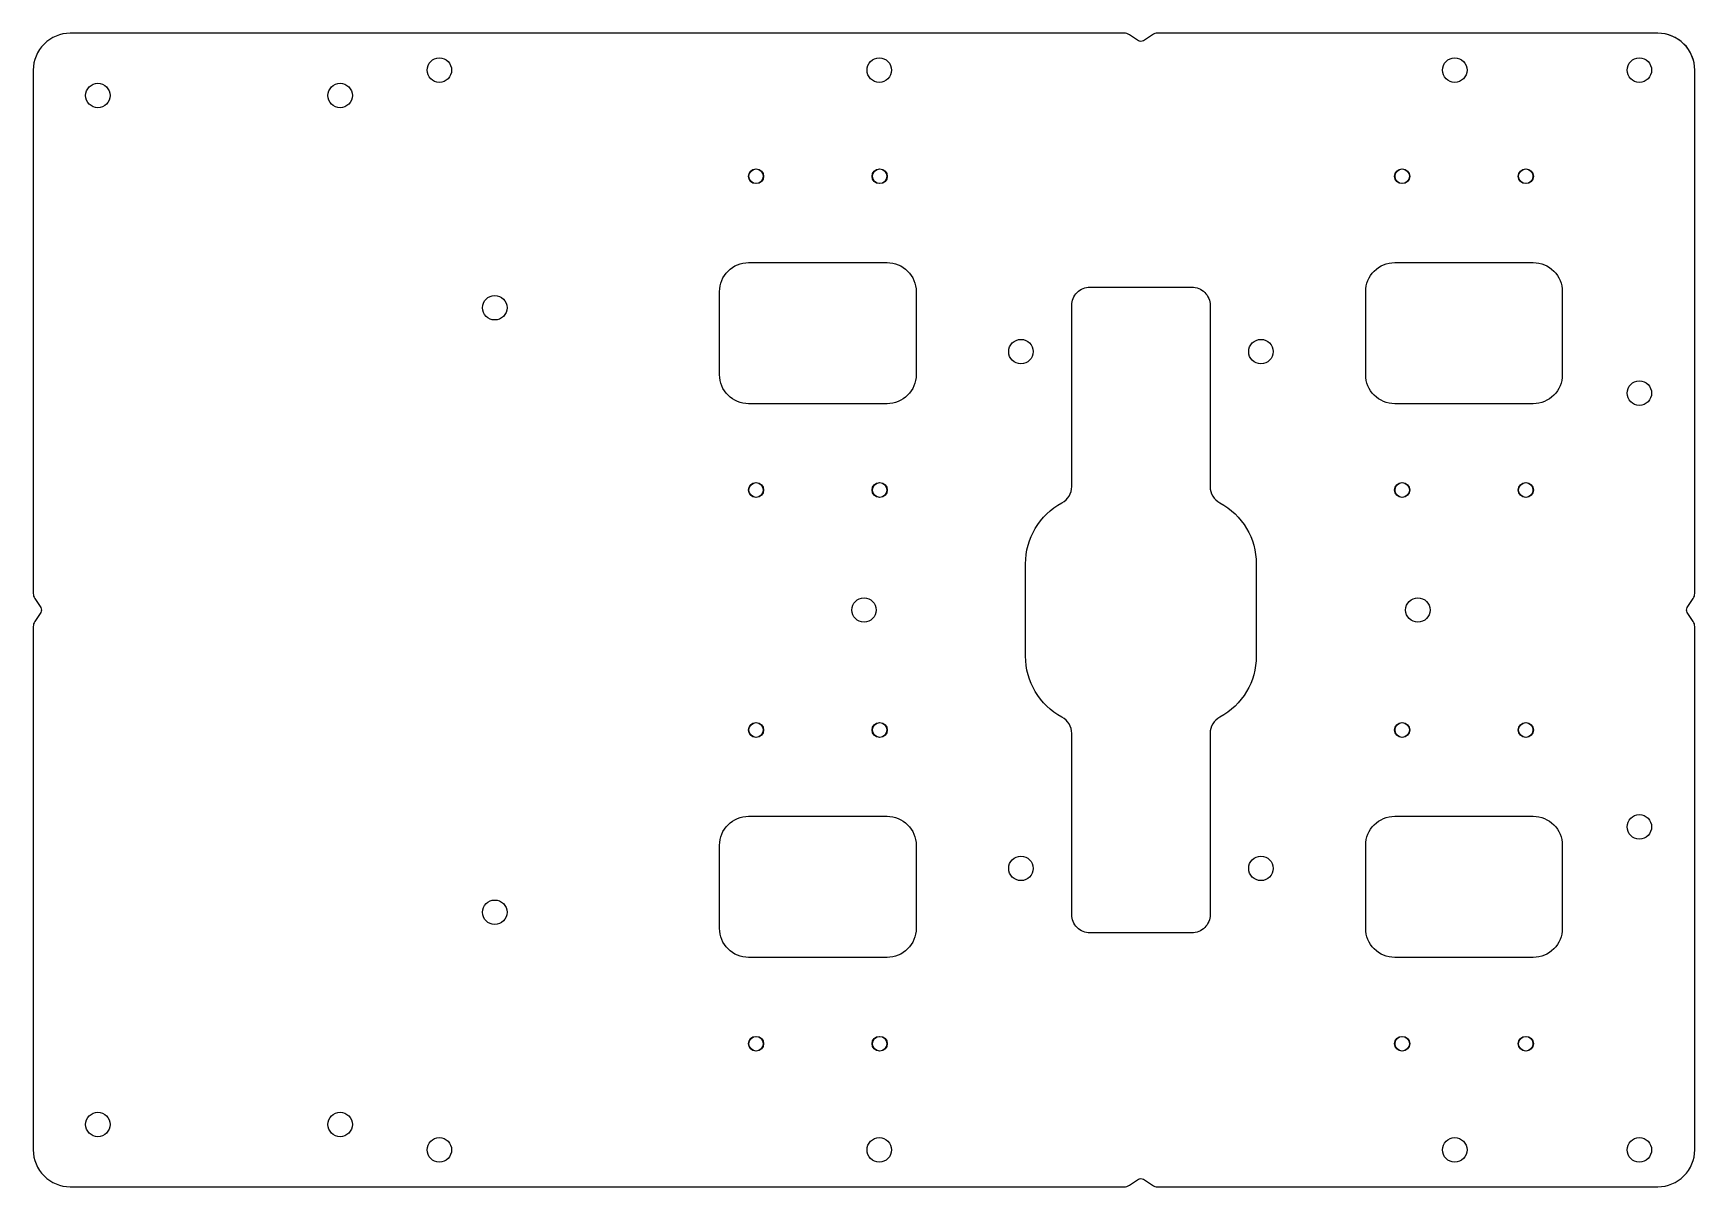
# Model space of a CAD drawing. Header units: millimetres. Extents: x -240 to 120, y -125 to 125.
import ezdxf

# ---------------------------------------------------------------- set-up
doc = ezdxf.new("R2010")
doc.units = ezdxf.units.MM
doc.layers.get('0').update_dxf_attribs({"linetype": 'CONTINUOUS'})

msp = doc.modelspace()

# ---------------------------------------------------------------- linework, layer by layer
for points in [[(112, -125, 0.414214), (120, -117), (120, -3.61, 0.148069), (119.66, -2.5), (118.37, -0.55, -0.302776), (118.37, 0.55), (119.66, 2.5, 0.148069), (120, 3.61), (120, 117, 0.414214), (112, 125), (3.61, 125, 0.148069), (2.5, 124.66), (0.55, 123.37, -0.302776), (-0.55, 123.37), (-2.5, 124.66, 0.148069), (-3.61, 125), (-232, 125, 0.414214), (-240, 117), (-240, 3.61, 0.148069), (-239.66, 2.5), (-238.37, 0.55, -0.302776), (-238.37, -0.55), (-239.66, -2.5, 0.148069), (-240, -3.61), (-240, -117, 0.414214), (-232, -125), (-3.61, -125, 0.148069), (-2.5, -124.66), (-0.55, -123.37, -0.302776), (0.55, -123.37), (2.5, -124.66, 0.148069), (3.61, -125)], [(-85, 75.3), (-55, 75.3, -0.414214), (-48.7, 69), (-48.7, 51, -0.414214), (-55, 44.7), (-85, 44.7, -0.414214), (-91.3, 51), (-91.3, 69, -0.414214)], [(55, 75.3), (85, 75.3, -0.414214), (91.3, 69), (91.3, 51, -0.414214), (85, 44.7), (55, 44.7, -0.414214), (48.7, 51), (48.7, 69, -0.414214)], [(15, 26.73, 0.276039), (17.11, 23.21, -0.276039), (25, 10), (25, -10, -0.276039), (17.11, -23.21, 0.276039), (15, -26.73), (15, -66, -0.414214), (11, -70), (-11, -70, -0.414214), (-15, -66), (-15, -26.73, 0.276039), (-17.11, -23.21, -0.276039), (-25, -10), (-25, 10, -0.276039), (-17.11, 23.21, 0.276039), (-15, 26.73), (-15, 66, -0.414214), (-11, 70), (11, 70, -0.414214), (15, 66)], [(-85, -44.7), (-55, -44.7, -0.414214), (-48.7, -51), (-48.7, -69, -0.414214), (-55, -75.3), (-85, -75.3, -0.414214), (-91.3, -69), (-91.3, -51, -0.414214)], [(55, -44.7), (85, -44.7, -0.414214), (91.3, -51), (91.3, -69, -0.414214), (85, -75.3), (55, -75.3, -0.414214), (48.7, -69), (48.7, -51, -0.414214)]]:
    msp.add_lwpolyline(points, format="xyb", close=True)
for centre, radius in [((-152, 117), 2.65), ((-152, 117), 2.65), ((-56.7, 117), 2.65), ((-56.7, 117), 2.65), ((68, 117), 2.65), ((68, 117), 2.65), ((108, 117), 2.65), ((108, 117), 2.65), ((-226, 111.5), 2.65), ((-226, 111.5), 2.65), ((-173.5, 111.5), 2.65), ((-173.5, 111.5), 2.65), ((-83.44, 94), 1.6), ((-83.35, 94), 1.6), ((-56.65, 94), 1.6), ((-56.56, 94), 1.6), ((56.56, 94), 1.6), ((56.65, 94), 1.6), ((83.35, 94), 1.6), ((83.44, 94), 1.6), ((-140, 65.5), 2.65), ((-140, 65.5), 2.65), ((-26, 56), 2.65), ((-26, 56), 2.65), ((26, 56), 2.65), ((26, 56), 2.65), ((108, 47), 2.65), ((108, 47), 2.65), ((-83.44, 26), 1.6), ((-83.35, 26), 1.6), ((-56.65, 26), 1.6), ((-56.56, 26), 1.6), ((56.56, 26), 1.6), ((56.65, 26), 1.6), ((83.35, 26), 1.6), ((83.44, 26), 1.6), ((-60, 0), 2.65), ((-60, 0), 2.65), ((60, 0), 2.65), ((60, 0), 2.65), ((-83.44, -26), 1.6), ((-83.35, -26), 1.6), ((-56.65, -26), 1.6), ((-56.56, -26), 1.6), ((56.56, -26), 1.6), ((56.65, -26), 1.6), ((83.35, -26), 1.6), ((83.44, -26), 1.6), ((108, -47), 2.65), ((108, -47), 2.65), ((-26, -56), 2.65), ((-26, -56), 2.65), ((26, -56), 2.65), ((26, -56), 2.65), ((-140, -65.5), 2.65), ((-140, -65.5), 2.65), ((-83.44, -94), 1.6), ((-83.35, -94), 1.6), ((-56.65, -94), 1.6), ((-56.56, -94), 1.6), ((56.56, -94), 1.6), ((56.65, -94), 1.6), ((83.35, -94), 1.6), ((83.44, -94), 1.6), ((-226, -111.5), 2.65), ((-226, -111.5), 2.65), ((-173.5, -111.5), 2.65), ((-173.5, -111.5), 2.65), ((-152, -117), 2.65), ((-152, -117), 2.65), ((-56.7, -117), 2.65), ((-56.7, -117), 2.65), ((68, -117), 2.65), ((68, -117), 2.65), ((108, -117), 2.65), ((108, -117), 2.65)]:
    msp.add_circle(centre, radius)
msp.add_arc((112, 117), 8, 0, 90)

doc.saveas('drawing.dxf')
